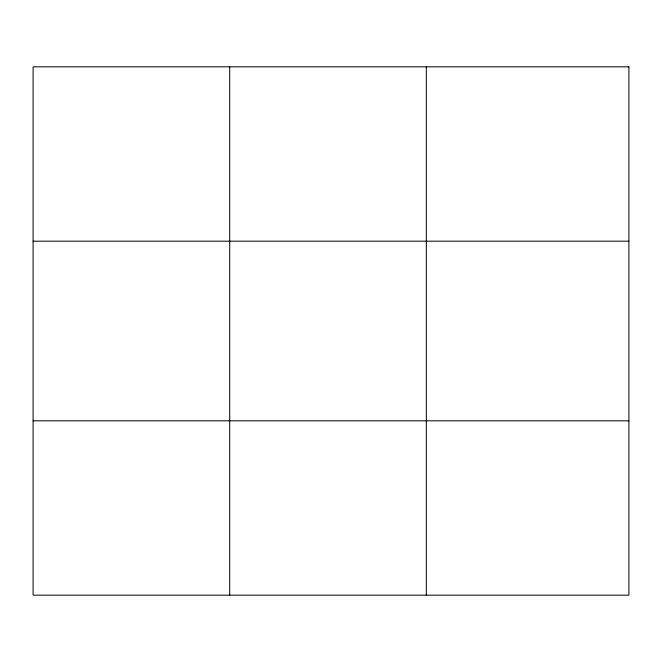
<?xml version="1.0" encoding="UTF-8"?>
<svg xmlns="http://www.w3.org/2000/svg" width="662" height="662" viewBox="0 0 662 662"><rect width="100%" height="100%" fill="white"/><g stroke="black" fill="none" stroke-linecap="round" stroke-linejoin="round"><path stroke-width="0.99" d="M229.714 66.829L229.714 595.171M426.328 66.829L426.328 595.171M33.1 241.183L628.9 241.183M33.1 420.817L628.9 420.817M628.9 66.829L628.9 595.171L33.1 595.171L33.1 66.829L628.9 66.829"/></g></svg>
